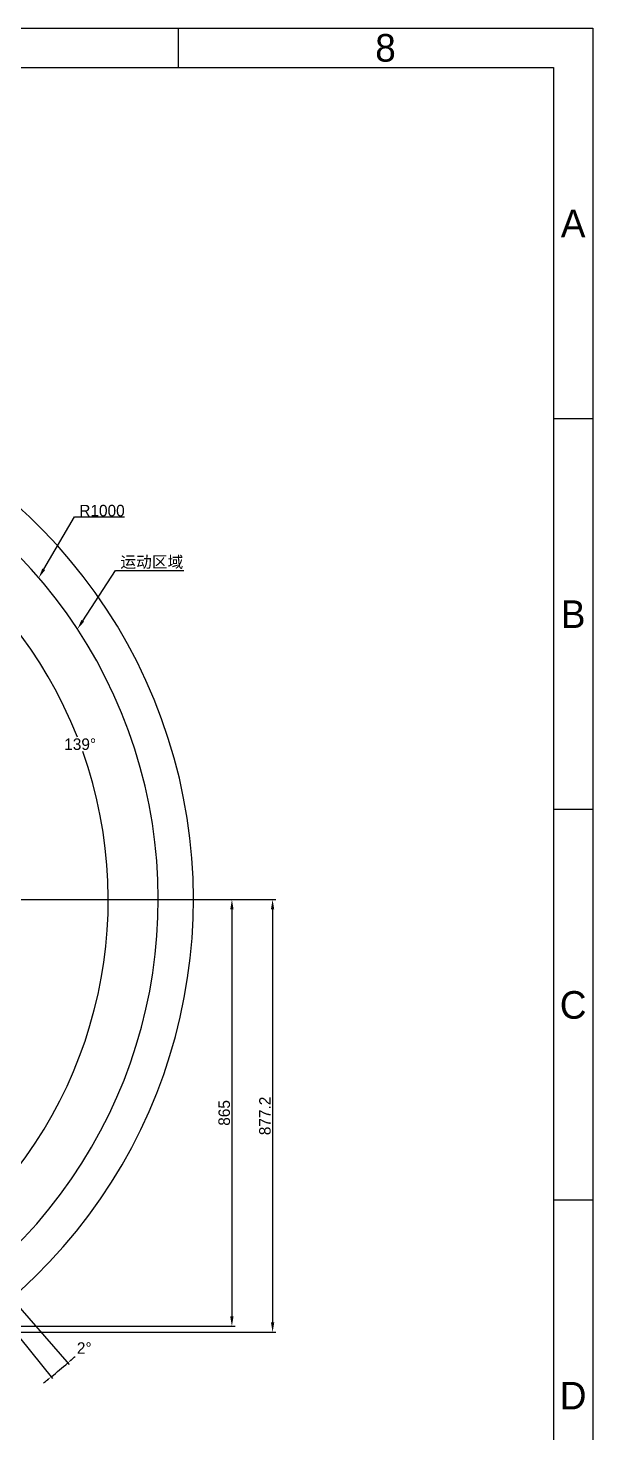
# Model space of a CAD drawing. Header units: millimetres. Extents: x 4086 to 8300, y 123 to 1549.
# Drawn here: x 7957 to 8300, y 695 to 1549 of the extents above; entities that cross this region are included whole.
import ezdxf
from ezdxf import colors
from ezdxf.entities.mleader import LeaderData, LeaderLine
from ezdxf.enums import TextEntityAlignment as Align
from ezdxf.math import Vec2, Vec3

# ---------------------------------------------------------------- set-up
doc = ezdxf.new("R2010")
doc.units = ezdxf.units.MM
doc.layers.add('模板', color=7, linetype='Continuous')
doc.layers.add('轮廓实线层', color=7, linetype='Continuous', lineweight=30)
doc.styles.add('思源黑', font='SourceHanSansCN-Normal.ttf')
doc.dimstyles.new('尺寸标注_3_10比例', dxfattribs={"dimtxt": 7, "dimasz": 6, "dimexe": 2, "dimexo": 1.5, "dimgap": 1, "dimtad": 1, "dimdec": 1, "dimlfac": 3.333333, "dimdsep": 46, "dimtxsty": '思源黑', "dimcen": 0.09, "dimadec": 0, "dimazin": 0, "dimtp": 0.01, "dimtm": 0.01, "dimtfac": 1, "dimtdec": 1, "dimtofl": 0, "dimtmove": 0, "dimatfit": 3, "dimfxl": 0, "dimtolj": 1, "dimarcsym": 0})
doc.dimstyles.new('角度标注', dxfattribs={"dimtxt": 7, "dimasz": 3, "dimexe": 1.25, "dimexo": 0.625, "dimtad": 1, "dimtih": 1, "dimtoh": 1, "dimdsep": 46, "dimtxsty": '思源黑', "dimcen": 2.5, "dimadec": 0, "dimazin": 0, "dimtfac": 1, "dimtmove": 0, "dimatfit": 3, "dimfxl": 0, "dimarcsym": 0})

# ---------------------------------------------------------------- blocks, each defined once
blk = doc.blocks.new('图纸1')
at = {"color": 2}
for p, q in [((8047.66, 1549.22), (8047.66, 1525.22)), ((8299.66, 1311.62), (8275.66, 1311.62)), ((8299.66, 1074.02), (8275.66, 1074.02)), ((8299.66, 836.42), (8275.66, 836.42))]:
    blk.add_line(p, q, dxfattribs=at)
for points in [[(6283.66, 123.62), (6283.66, 1549.22), (8299.66, 1549.22), (8299.66, 123.62)], [(6403.66, 147.62), (6403.66, 1525.22), (8275.66, 1525.22), (8275.66, 147.62)]]:
    blk.add_lwpolyline(points, close=True, dxfattribs=at)
at = {"color": 2, "style": '思源黑'}
for s, p in [('8', (8173.66, 1537.22)), ('A', (8287.66, 1430.42)), ('B', (8287.66, 1192.82)), ('C', (8287.66, 955.22)), ('D', (8287.66, 717.62))]:
    blk.add_text(s, height=16.8, dxfattribs=at).set_placement(p, align=Align.MIDDLE_CENTER)
for tag, height, p in [('整机外形图', 19.2, (7891.14, 256.64)), ('当前页', 12, (8059.66, 207.62)), ('总页数', 12, (8203.66, 207.62))]:
    blk.add_attdef(tag, text='', height=height, dxfattribs=at).set_placement(p, align=Align.MIDDLE)
at = {"color": 7, "style": '思源黑'}
for tag, height, p in [('编号', 19.2, (8134.84, 252.67)), ('比例', 12, (7939.66, 171.62))]:
    blk.add_attdef(tag, text='', height=height, dxfattribs=at).set_placement(p, align=Align.MIDDLE)
blk = doc.blocks.new('*D1382')
at = {"layer": 'Defpoints', "color": 0}
for p in [(7735.59, 1019.3), (7840.63, 759.81), (8080.33, 759.81)]:
    blk.add_point(p, dxfattribs=at)
at = {"layer": '轮廓实线层', "color": 0, "lineweight": -2}
for p, q in [((7737.09, 1019.3), (8082.33, 1019.3)), ((8080.33, 1013.3), (8080.33, 765.81)), ((7842.13, 759.81), (8082.33, 759.81))]:
    blk.add_line(p, q, dxfattribs=at)
at = {"layer": '轮廓实线层', "color": 0}
for points in [[(8081.33, 1013.3), (8079.33, 1013.3), (8080.33, 1019.3)], [(8079.33, 765.81), (8081.33, 765.81), (8080.33, 759.81)]]:
    blk.add_solid(points, dxfattribs=at)
at = {"layer": '轮廓实线层', "color": 0, "insert": (8075.7, 889.55), "char_height": 7, "attachment_point": 5, "rotation": 90, "style": '思源黑'}
blk.add_mtext('\\A1;865', dxfattribs=at)
blk = doc.blocks.new('*D1383')
at = {"layer": 'Defpoints', "color": 0}
for p in [(7735.59, 1019.3), (7835.46, 756.13), (8105.06, 756.13)]:
    blk.add_point(p, dxfattribs=at)
at = {"layer": '轮廓实线层', "color": 0, "lineweight": -2}
for p, q in [((7737.09, 1019.3), (8107.06, 1019.3)), ((8105.06, 1013.3), (8105.06, 762.13)), ((7836.96, 756.13), (8107.06, 756.13))]:
    blk.add_line(p, q, dxfattribs=at)
at = {"layer": '轮廓实线层', "color": 0}
for points in [[(8106.06, 1013.3), (8104.06, 1013.3), (8105.06, 1019.3)], [(8104.06, 762.13), (8106.06, 762.13), (8105.06, 756.13)]]:
    blk.add_solid(points, dxfattribs=at)
at = {"layer": '轮廓实线层', "color": 0, "insert": (8100.44, 887.71), "char_height": 7, "attachment_point": 5, "rotation": 90, "style": '思源黑'}
blk.add_mtext('\\A1;877.2', dxfattribs=at)
blk = doc.blocks.new('*D1385')
at = {"layer": 'Defpoints', "color": 0}
for p in [(7735.59, 1343.42), (7735.59, 1019.3), (8004.91, 1006.75), (7735.59, 919.69), (7843.84, 894.77)]:
    blk.add_point(p, dxfattribs=at)
at = {"layer": '轮廓实线层', "color": 0, "lineweight": -2}
blk.add_line((7844.25, 894.3), (7913.29, 814.88), dxfattribs=at)
for start, end in [(21.48732, 89.36246), (311.63754, 19.519)]:
    blk.add_arc((7735.59, 1019.3), 269.61, start, end, dxfattribs=at)
at = {"layer": '轮廓实线层', "color": 0}
for points in [[(7738.59, 1289.39), (7738.59, 1288.39), (7735.59, 1288.91)], [(7914.39, 818.18), (7915.05, 817.43), (7912.47, 815.82)]]:
    blk.add_solid(points, dxfattribs=at)
at = {"layer": '轮廓实线层', "color": 0, "insert": (7988.13, 1113.72), "char_height": 7, "attachment_point": 5, "style": '思源黑'}
blk.add_mtext('139°', dxfattribs=at)
blk = doc.blocks.new('*D1391')
at = {"layer": 'Defpoints', "color": 0}
for p in [(7839.43, 891.07), (7843.84, 894.77), (7924.39, 786.15), (7932.41, 792.88), (7973.95, 731.86)]:
    blk.add_point(p, dxfattribs=at)
at = {"layer": '轮廓实线层', "color": 0, "lineweight": -2}
for p, q in [((7932.82, 792.41), (7981.39, 736.54)), ((7924.78, 785.67), (7971.37, 728.13))]:
    blk.add_line(p, q, dxfattribs=at)
for start, end in [(309, 311), (311.46032, 311.92064), (308.07936, 308.53968)]:
    blk.add_arc((7735.59, 1019.3), 373.41, start, end, dxfattribs=at)
at = {"layer": '轮廓实线层', "color": 0}
for points in [[(7982.5, 739.83), (7983.16, 739.08), (7980.57, 737.48)], [(7968.56, 726.83), (7967.93, 727.61), (7970.59, 729.1)]]:
    blk.add_solid(points, dxfattribs=at)
at = {"layer": '轮廓实线层', "color": 0, "insert": (7990.63, 746.55), "char_height": 7, "attachment_point": 5, "style": '思源黑'}
blk.add_mtext('2%%d', dxfattribs=at)

msp = doc.modelspace()

# ---------------------------------------------------------------- linework, layer by layer
at = {"layer": '轮廓实线层'}
for radius in [321.402, 300]:
    msp.add_arc((7735.591, 1019.298), radius, 310, 230, dxfattribs=at)

# ---------------------------------------------------------------- block references
at = {"layer": '模板'}
msp.add_blockref('图纸1', (0, 0), dxfattribs=at)

# ---------------------------------------------------------------- dimensions: what is measured, and where the dimension line sits
at = {"layer": '轮廓实线层'}
dim = msp.add_angular_dim_2l(base=(8004.909, 1006.754), line1=((7735.591, 1019.298), (7843.841, 894.77)), line2=((7735.591, 919.687), (7735.591, 1343.425)), text='139°', dimstyle='角度标注', override={"dimtxsty": '思源黑'}, dxfattribs=at)
dim.commit()
dim.dimension.update_dxf_attribs({"geometry": '*D1385', "text_midpoint": (7988.127, 1113.717)})
for base, p2, picture, middle in [((8080.327, 759.809), (7840.633, 759.809), '*D1382', (8075.701, 889.553)), ((8105.062, 756.127), (7835.463, 756.127), '*D1383', (8100.436, 887.712))]:
    dim = msp.add_linear_dim(base=base, p1=(7735.591, 1019.298), p2=p2, angle=90, dimstyle='尺寸标注_3_10比例', dxfattribs=at)
    dim.commit()
    dim.dimension.update_dxf_attribs({"geometry": picture, "text_midpoint": middle})
dim = msp.add_angular_dim_2l(base=(7973.947, 731.857), line1=((7843.841, 894.77), (7932.409, 792.885)), line2=((7839.429, 891.068), (7924.388, 786.154)), text='2%%d', dimstyle='角度标注', override={"dimtxsty": '思源黑'}, dxfattribs=at)
dim.commit()
dim.dimension.update_dxf_attribs({"geometry": '*D1391', "text_midpoint": (7990.63, 746.551), "dimtype": 162})

# ---------------------------------------------------------------- leaders
ml = msp.add_multileader_mtext('Standard')
ml.set_content('R1000', style='思源黑')
ml.set_leader_properties()
ml.build(insert=Vec2(0, 0))
ml.multileader.update_dxf_attribs({"text_left_attachment_type": 5, "text_right_attachment_type": 5, "dogleg_length": 1, "arrow_head_size": 6})
ctx = ml.context
ctx.base_point, ctx.char_height, ctx.arrow_head_size, ctx.plane_origin = Vec3(7985.612, 1252.067), 7, 6, Vec3(7962.996, 1214.969)
ctx.left_attachment, ctx.right_attachment = 5, 5
notes = []
notes.append((ctx, [(0, (1, 1, 0), (7984.612, 1252.067), (1, 0), 1, [(0, [(7962.996, 1214.969)], 0, [])])]))
ctx.mtext.insert, ctx.mtext.flow_direction = Vec3(7987.612, 1259.319), 5
ml = msp.add_multileader_mtext('Standard')
ml.set_content('{\\C256;运动区域}', style='思源黑')
ml.set_leader_properties()
ml.build(insert=Vec2(0, 0))
ml.multileader.update_dxf_attribs({"text_left_attachment_type": 5, "text_right_attachment_type": 5, "dogleg_length": 1, "arrow_head_size": 6})
ctx = ml.context
ctx.base_point, ctx.char_height, ctx.arrow_head_size, ctx.plane_origin = Vec3(8010.576, 1219.355), 7, 6, Vec3(7986.476, 1183.788)
ctx.left_attachment, ctx.right_attachment = 5, 5
notes.append((ctx, [(0, (1, 1, 0), (8009.576, 1219.355), (1, 0), 1, [(0, [(7986.476, 1183.788)], 0, [])])]))
ctx.mtext.insert, ctx.mtext.flow_direction = Vec3(8012.576, 1228.097), 5
ml = msp.add_multileader_mtext('Standard')
ml.set_content('{\\C256;机械挡块之前的区域}', style='思源黑')
ml.set_leader_properties()
ml.build(insert=Vec2(0, 0))
ml.multileader.update_dxf_attribs({"text_left_attachment_type": 5, "text_right_attachment_type": 5, "dogleg_length": 1, "arrow_head_size": 6})
ctx = ml.context
ctx.base_point, ctx.char_height, ctx.arrow_head_size, ctx.plane_origin = Vec3(7936.095, 652.729), 7, 6, Vec3(7785.24, 767.422)
ctx.left_attachment, ctx.right_attachment = 5, 5
notes.append((ctx, [(1, (1, 1, 0), (7935.095, 652.729), (1, 0), 1, [(0, [(7785.24, 767.422)], 0, []), (1, [(7840.712, 373.099)], 0, [])])]))
ctx.mtext.insert, ctx.mtext.flow_direction = Vec3(7938.095, 661.518), 5
for ctx, leaders in notes:
    for number, flags, end, landing, length, lines in leaders:
        leader = LeaderData()
        leader.index, (leader.has_last_leader_line, leader.has_dogleg_vector, leader.attachment_direction) = number, flags
        leader.last_leader_point, leader.dogleg_vector, leader.dogleg_length = Vec3(end), Vec3(landing), length
        for number, points, colour, breaks in lines:
            line = LeaderLine()
            line.index, line.vertices, line.color, line.breaks = number, Vec3.list(points), colors.encode_raw_color(colour), breaks
            leader.lines.append(line)
        ctx.leaders.append(leader)

doc.saveas('drawing.dxf')
